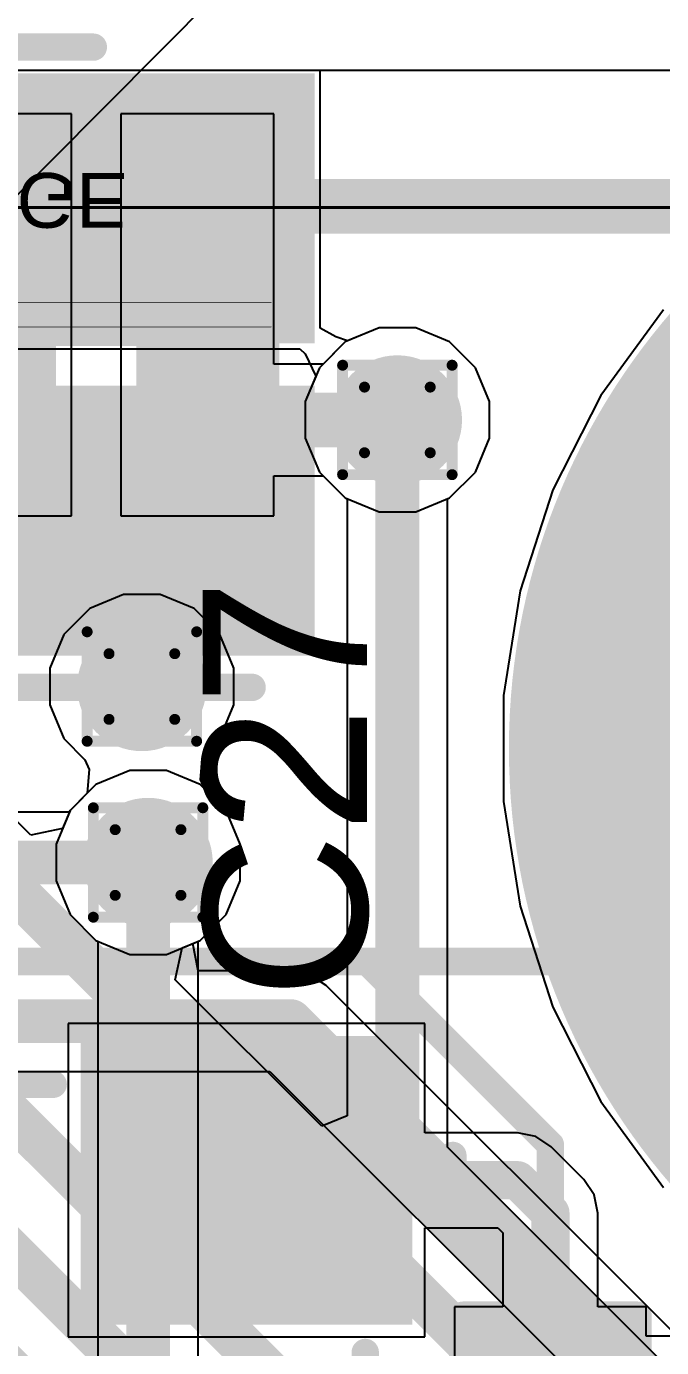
# Model space of a CAD drawing. Header units: inches. Extents: x -6 to 5433, y -4 to 5447.
# Drawn here: x 57.22 to 60.17, y 28.2 to 34.34 of the extents above; entities that cross this region are included whole.
import ezdxf

# ---------------------------------------------------------------- set-up
doc = ezdxf.new("R2010")
doc.units = ezdxf.units.IN
for name, color, linetype in [('Bottom Layer', 5, 'Continuous'), ('Bottom Overlay', 54, 'Continuous'), ('Bottom Paste', 16, 'Continuous'), ('Bottom Solder', 6, 'Continuous'), ('Dimensions', 6, 'Continuous'), ('Drill Drawing', 1, 'Continuous'), ('Ground', 16, 'Continuous'), ('Mechanical 4', 56, 'Continuous'), ('Multi-Layer', 9, 'Continuous'), ('Power', 76, 'Continuous'), ('Top Layer', 1, 'Continuous'), ('Top Overlay', 2, 'Continuous'), ('Top Paste', 8, 'Continuous'), ('Top Solder', 216, 'Continuous'), ('Via Holes', 16, 'Continuous')]:
    doc.layers.add(name, color=color, linetype=linetype)
doc.styles.add('Arial', font='', dxfattribs={"height": 0.2})
doc.styles.get('Arial').set_extended_font_data('Arial')

# ---------------------------------------------------------------- blocks, each defined once
blk = doc.blocks.new('MCSJK_7U_12_00_10_10_80_B_10_37')
at = {"layer": 'Top Layer'}
for points in [[(-1.8, 1.45), (-0.4, 1.45), (-0.4, 0.25), (-1.8, 0.25)], [(0.4, 1.45), (1.8, 1.45), (1.8, 0.25), (0.4, 0.25)], [(-1.8, -0.25), (-0.4, -0.25), (-0.4, -1.45), (-1.8, -1.45)], [(0.4, -0.25), (1.8, -0.25), (1.8, -1.45), (0.4, -1.45)]]:
    blk.add_hatch(color=1, dxfattribs=at).paths.add_polyline_path(points)
at = {"layer": 'Top Paste'}
for points in [[(-1.8, 1.45), (-0.4, 1.45), (-0.4, 0.25), (-1.8, 0.25)], [(0.4, 1.45), (1.8, 1.45), (1.8, 0.25), (0.4, 0.25)], [(-1.8, -0.25), (-0.4, -0.25), (-0.4, -1.45), (-1.8, -1.45)], [(0.4, -0.25), (1.8, -0.25), (1.8, -1.45), (0.4, -1.45)]]:
    blk.add_hatch(color=8, dxfattribs=at).paths.add_polyline_path(points)
at = {"layer": 'Top Solder'}
for points in [[(-1.87, 1.52), (-0.33, 1.52), (-0.33, 0.18), (-1.87, 0.18)], [(0.33, 1.52), (1.87, 1.52), (1.87, 0.18), (0.33, 0.18)], [(-1.87, -0.18), (-0.33, -0.18), (-0.33, -1.52), (-1.87, -1.52)], [(0.33, -0.18), (1.87, -0.18), (1.87, -1.52), (0.33, -1.52)]]:
    blk.add_hatch(color=216, dxfattribs=at).paths.add_polyline_path(points)
at = {"layer": 'Top Overlay'}
for points in [[(0.2032, 1.2954, 0.127, 0.127, 0), (-0.2032, 1.2954, 0.127, 0.127, 0)], [(-1.651, 0.1016, 0.127, 0.127, 0), (-1.651, -0.0508, 0.127, 0.127, 0)], [(1.651, 0.1016, 0.127, 0.127, 0), (1.651, -0.0508, 0.127, 0.127, 0)], [(-1.9304, -0.8382, 0.127, 0.127, 0), (-2.0574, -0.7112, 0.127, 0.127, 0)], [(-2.0574, -0.7112, 0.127, 0.127, 0), (-2.0574, -0.9652, 0.127, 0.127, 0)], [(-1.9304, -0.8382, 0.127, 0.127, 0), (-2.0574, -0.9652, 0.127, 0.127, 0)], [(0.2032, -1.2954, 0.127, 0.127, 0), (-0.2032, -1.2954, 0.127, 0.127, 0)]]:
    blk.add_lwpolyline(points, format="xyseb", dxfattribs=at)
for points in [[(-0.2349, 1.2954, 0.0635, 0.0635, 1), (-0.1714, 1.2954, 0.0635, 0.0635, 1)], [(0.1714, 1.2954, 0.0635, 0.0635, 1), (0.2349, 1.2954, 0.0635, 0.0635, 1)], [(-1.6827, 0.1016, 0.0635, 0.0635, 1), (-1.6193, 0.1016, 0.0635, 0.0635, 1)], [(1.6193, 0.1016, 0.0635, 0.0635, 1), (1.6827, 0.1016, 0.0635, 0.0635, 1)], [(-1.6827, -0.0508, 0.0635, 0.0635, 1), (-1.6193, -0.0508, 0.0635, 0.0635, 1)], [(1.6193, -0.0508, 0.0635, 0.0635, 1), (1.6827, -0.0508, 0.0635, 0.0635, 1)], [(-2.0892, -0.7112, 0.0635, 0.0635, 1), (-2.0257, -0.7112, 0.0635, 0.0635, 1)], [(-2.0892, -0.7112, 0.0635, 0.0635, 1), (-2.0257, -0.7112, 0.0635, 0.0635, 1)], [(-1.9622, -0.8382, 0.0635, 0.0635, 1), (-1.8986, -0.8382, 0.0635, 0.0635, 1)], [(-1.9622, -0.8382, 0.0635, 0.0635, 1), (-1.8986, -0.8382, 0.0635, 0.0635, 1)], [(-2.0892, -0.9652, 0.0635, 0.0635, 1), (-2.0257, -0.9652, 0.0635, 0.0635, 1)], [(-2.0892, -0.9652, 0.0635, 0.0635, 1), (-2.0257, -0.9652, 0.0635, 0.0635, 1)], [(-0.2349, -1.2954, 0.0635, 0.0635, 1), (-0.1714, -1.2954, 0.0635, 0.0635, 1)], [(0.1714, -1.2954, 0.0635, 0.0635, 1), (0.2349, -1.2954, 0.0635, 0.0635, 1)]]:
    blk.add_lwpolyline(points, format="xyseb", close=True, dxfattribs=at)
blk = doc.blocks.new('TL3340AF160QG_B_50')
at = {"layer": 'Bottom Solder'}
blk.add_line((-1.6778, -1.9528), (-5410.5359, -5449.3121), dxfattribs=at)
blk = doc.blocks.new('EVQ_P7J01P_B_51')
at = {"layer": 'Bottom Layer'}
for points in [[(-2.5, 1.25), (-1.1, 1.25), (-1.1, 0.2), (-2.5, 0.2)], [(1.1, 1.25), (2.5, 1.25), (2.5, 0.2), (1.1, 0.2)], [(-2.5, -0.2), (-1.1, -0.2), (-1.1, -1.25), (-2.5, -1.25)], [(1.1, -0.2), (2.5, -0.2), (2.5, -1.25), (1.1, -1.25)]]:
    blk.add_hatch(color=5, dxfattribs=at).paths.add_polyline_path(points)
at = {"layer": 'Bottom Paste'}
for points in [[(-2.5, 1.25), (-1.1, 1.25), (-1.1, 0.2), (-2.5, 0.2)], [(1.1, 1.25), (2.5, 1.25), (2.5, 0.2), (1.1, 0.2)], [(-2.5, -0.2), (-1.1, -0.2), (-1.1, -1.25), (-2.5, -1.25)], [(1.1, -0.2), (2.5, -0.2), (2.5, -1.25), (1.1, -1.25)]]:
    blk.add_hatch(color=16, dxfattribs=at).paths.add_polyline_path(points)
at = {"layer": 'Bottom Solder'}
for points in [[(-2.6016, 1.3516), (-0.9984, 1.3516), (-0.9984, 0.0984), (-2.6016, 0.0984)], [(0.9984, 1.3516), (2.6016, 1.3516), (2.6016, 0.0984), (0.9984, 0.0984)], [(-2.6016, -0.0984), (-0.9984, -0.0984), (-0.9984, -1.3516), (-2.6016, -1.3516)], [(0.9984, -0.0984), (2.6016, -0.0984), (2.6016, -1.3516), (0.9984, -1.3516)]]:
    blk.add_hatch(color=6, dxfattribs=at).paths.add_polyline_path(points)
at = {"layer": 'Bottom Overlay'}
for points in [[(-1.6002, 1.4732, 0.127, 0.127, 0), (1.5748, 1.4732, 0.127, 0.127, 0)], [(-0.8382, 0.9652, 0.127, 0.127, 0), (-0.8382, 1.1938, 0.127, 0.127, 0)], [(-0.8382, 0.9652, 0.127, 0.127, 0), (-0.6858, 0.8128, 0.127, 0.127, 0)], [(-0.6858, 0.8128, 0.127, 0.127, 0), (-0.3302, 0.8128, 0.127, 0.127, 0)], [(-2.3368, -1.4986, 0.127, 0.127, 0), (2.3114, -1.4986, 0.127, 0.127, 0)]]:
    blk.add_lwpolyline(points, format="xyseb", dxfattribs=at)
for points in [[(-1.632, 1.4732, 0.0635, 0.0635, 1), (-1.5684, 1.4732, 0.0635, 0.0635, 1)], [(1.5431, 1.4732, 0.0635, 0.0635, 1), (1.6065, 1.4732, 0.0635, 0.0635, 1)], [(-0.87, 1.1938, 0.0635, 0.0635, 1), (-0.8065, 1.1938, 0.0635, 0.0635, 1)], [(-0.87, 0.9652, 0.0635, 0.0635, 1), (-0.8065, 0.9652, 0.0635, 0.0635, 1)], [(-0.87, 0.9652, 0.0635, 0.0635, 1), (-0.8065, 0.9652, 0.0635, 0.0635, 1)], [(-0.7176, 0.8128, 0.0635, 0.0635, 1), (-0.654, 0.8128, 0.0635, 0.0635, 1)], [(-0.7176, 0.8128, 0.0635, 0.0635, 1), (-0.654, 0.8128, 0.0635, 0.0635, 1)], [(-0.3619, 0.8128, 0.0635, 0.0635, 1), (-0.2984, 0.8128, 0.0635, 0.0635, 1)], [(-2.3685, -1.4986, 0.0635, 0.0635, 1), (-2.3051, -1.4986, 0.0635, 0.0635, 1)], [(2.2797, -1.4986, 0.0635, 0.0635, 1), (2.3432, -1.4986, 0.0635, 0.0635, 1)]]:
    blk.add_lwpolyline(points, format="xyseb", close=True, dxfattribs=at)
at = {"layer": 'Bottom Overlay', "style": 'Arial', "text_generation_flag": 2}
blk.add_text('PCB EDGE', height=0.254, rotation=180, dxfattribs=at).set_placement((-0.1016, 0.889))
blk = doc.blocks.new('R___0402_88')
at = {"layer": 'Top Layer'}
for points in [[(-0.6985, -0.3175), (-0.6985, 0.3175), (-0.2413, 0.3175), (-0.2413, -0.3175)], [(0.2413, -0.3175), (0.2413, 0.3175), (0.6985, 0.3175), (0.6985, -0.3175)]]:
    blk.add_hatch(color=1, dxfattribs=at).paths.add_polyline_path(points)
at = {"layer": 'Top Paste'}
for points in [[(-0.6985, -0.3175), (-0.6985, 0.3175), (-0.2413, 0.3175), (-0.2413, -0.3175)], [(0.2413, -0.3175), (0.2413, 0.3175), (0.6985, 0.3175), (0.6985, -0.3175)]]:
    blk.add_hatch(color=8, dxfattribs=at).paths.add_polyline_path(points)
at = {"layer": 'Top Solder'}
for points in [[(-0.7535, -0.3725), (-0.7535, 0.3725), (-0.1863, 0.3725), (-0.1863, -0.3725)], [(0.1863, -0.3725), (0.1863, 0.3725), (0.7535, 0.3725), (0.7535, -0.3725)]]:
    blk.add_hatch(color=216, dxfattribs=at).paths.add_polyline_path(points)
at = {"layer": 'Top Overlay'}
for points in [[(-0.7874, -0.4064, 0.127, 0.127, 0), (-0.7874, 0.4064, 0.127, 0.127, 0)], [(-0.7874, 0.4064, 0.127, 0.127, 0), (0.7874, 0.4064, 0.127, 0.127, 0)], [(0.7874, -0.4064, 0.127, 0.127, 0), (0.7874, 0.4064, 0.127, 0.127, 0)], [(-0.7874, -0.4064, 0.127, 0.127, 0), (0.7874, -0.4064, 0.127, 0.127, 0)], [(-0.8128, -0.4318, 0.00323, 0.00323, 0), (0.8128, -0.4318, 0.00323, 0.00323, 0)]]:
    blk.add_lwpolyline(points, format="xyseb", dxfattribs=at)
for points in [[(-0.8191, 0.4064, 0.0635, 0.0635, 1), (-0.7556, 0.4064, 0.0635, 0.0635, 1)], [(-0.8191, 0.4064, 0.0635, 0.0635, 1), (-0.7556, 0.4064, 0.0635, 0.0635, 1)], [(0.7556, 0.4064, 0.0635, 0.0635, 1), (0.8191, 0.4064, 0.0635, 0.0635, 1)], [(0.7556, 0.4064, 0.0635, 0.0635, 1), (0.8191, 0.4064, 0.0635, 0.0635, 1)], [(-0.8191, -0.4064, 0.0635, 0.0635, 1), (-0.7556, -0.4064, 0.0635, 0.0635, 1)], [(-0.8191, -0.4064, 0.0635, 0.0635, 1), (-0.7556, -0.4064, 0.0635, 0.0635, 1)], [(0.7556, -0.4064, 0.0635, 0.0635, 1), (0.8191, -0.4064, 0.0635, 0.0635, 1)], [(0.7556, -0.4064, 0.0635, 0.0635, 1), (0.8191, -0.4064, 0.0635, 0.0635, 1)], [(-0.8136, -0.4318, 0.00161, 0.00161, 1), (-0.812, -0.4318, 0.00161, 0.00161, 1)], [(0.812, -0.4318, 0.00161, 0.00161, 1), (0.8136, -0.4318, 0.00161, 0.00161, 1)]]:
    blk.add_lwpolyline(points, format="xyseb", close=True, dxfattribs=at)
blk = doc.blocks.new('R___0402_89')
at = {"layer": 'Top Layer'}
for points in [[(-0.6985, -0.3175), (-0.6985, 0.3175), (-0.2413, 0.3175), (-0.2413, -0.3175)], [(0.2413, -0.3175), (0.2413, 0.3175), (0.6985, 0.3175), (0.6985, -0.3175)]]:
    blk.add_hatch(color=1, dxfattribs=at).paths.add_polyline_path(points)
at = {"layer": 'Top Paste'}
for points in [[(-0.6985, -0.3175), (-0.6985, 0.3175), (-0.2413, 0.3175), (-0.2413, -0.3175)], [(0.2413, -0.3175), (0.2413, 0.3175), (0.6985, 0.3175), (0.6985, -0.3175)]]:
    blk.add_hatch(color=8, dxfattribs=at).paths.add_polyline_path(points)
at = {"layer": 'Top Solder'}
for points in [[(-0.7535, -0.3725), (-0.7535, 0.3725), (-0.1863, 0.3725), (-0.1863, -0.3725)], [(0.1863, -0.3725), (0.1863, 0.3725), (0.7535, 0.3725), (0.7535, -0.3725)]]:
    blk.add_hatch(color=216, dxfattribs=at).paths.add_polyline_path(points)
at = {"layer": 'Top Overlay'}
for points in [[(-0.7874, 0.4064, 0.127, 0.127, 0), (-0.7874, -0.4064, 0.127, 0.127, 0)], [(0.7874, 0.4064, 0.127, 0.127, 0), (-0.7874, 0.4064, 0.127, 0.127, 0)], [(0.7874, 0.4064, 0.127, 0.127, 0), (0.7874, -0.4064, 0.127, 0.127, 0)], [(0.7874, -0.4064, 0.127, 0.127, 0), (-0.7874, -0.4064, 0.127, 0.127, 0)], [(0.8128, -0.4318, 0.00323, 0.00323, 0), (-0.8128, -0.4318, 0.00323, 0.00323, 0)]]:
    blk.add_lwpolyline(points, format="xyseb", dxfattribs=at)
for points in [[(-0.8191, 0.4064, 0.0635, 0.0635, 1), (-0.7556, 0.4064, 0.0635, 0.0635, 1)], [(-0.8191, 0.4064, 0.0635, 0.0635, 1), (-0.7556, 0.4064, 0.0635, 0.0635, 1)], [(0.7556, 0.4064, 0.0635, 0.0635, 1), (0.8191, 0.4064, 0.0635, 0.0635, 1)], [(0.7556, 0.4064, 0.0635, 0.0635, 1), (0.8191, 0.4064, 0.0635, 0.0635, 1)], [(-0.8191, -0.4064, 0.0635, 0.0635, 1), (-0.7556, -0.4064, 0.0635, 0.0635, 1)], [(-0.8191, -0.4064, 0.0635, 0.0635, 1), (-0.7556, -0.4064, 0.0635, 0.0635, 1)], [(0.7556, -0.4064, 0.0635, 0.0635, 1), (0.8191, -0.4064, 0.0635, 0.0635, 1)], [(0.7556, -0.4064, 0.0635, 0.0635, 1), (0.8191, -0.4064, 0.0635, 0.0635, 1)], [(-0.8136, -0.4318, 0.00161, 0.00161, 1), (-0.812, -0.4318, 0.00161, 0.00161, 1)], [(0.812, -0.4318, 0.00161, 0.00161, 1), (0.8136, -0.4318, 0.00161, 0.00161, 1)]]:
    blk.add_lwpolyline(points, format="xyseb", close=True, dxfattribs=at)
blk = doc.blocks.new('S______150')
at = {"layer": 'Bottom Layer'}
h = blk.add_hatch(color=5, dxfattribs=at)
edge = h.paths.add_edge_path()
edge.add_arc((0, 0), 3, 0, 360)
at = {"layer": 'Bottom Solder'}
h = blk.add_hatch(color=6, dxfattribs=at)
edge = h.paths.add_edge_path()
edge.add_arc((0, 0), 3.1016, 0, 360)
at = {"layer": 'Ground'}
h = blk.add_hatch(color=16, dxfattribs=at)
edge = h.paths.add_edge_path()
edge.add_arc((0, 0), 3, 0, 360)
at = {"layer": 'Multi-Layer'}
h = blk.add_hatch(color=9, dxfattribs=at)
edge = h.paths.add_edge_path()
edge.add_arc((0, 0), 3, 0, 360)
at = {"layer": 'Power'}
h = blk.add_hatch(color=76, dxfattribs=at)
edge = h.paths.add_edge_path()
edge.add_arc((0, 0), 3, 0, 360)
at = {"layer": 'Top Layer'}
h = blk.add_hatch(color=1, dxfattribs=at)
edge = h.paths.add_edge_path()
edge.add_arc((0, 0), 3, 0, 360)
at = {"layer": 'Top Solder'}
h = blk.add_hatch(color=216, dxfattribs=at)
edge = h.paths.add_edge_path()
edge.add_arc((0, 0), 3.1016, 0, 360)
blk = doc.blocks.new('C___0402_204')
at = {"layer": 'Top Layer'}
for points in [[(-0.6985, -0.3175), (-0.6985, 0.3175), (-0.2413, 0.3175), (-0.2413, -0.3175)], [(0.2413, -0.3175), (0.2413, 0.3175), (0.6985, 0.3175), (0.6985, -0.3175)]]:
    blk.add_hatch(color=1, dxfattribs=at).paths.add_polyline_path(points)
at = {"layer": 'Top Paste'}
for points in [[(-0.6985, -0.3175), (-0.6985, 0.3175), (-0.2413, 0.3175), (-0.2413, -0.3175)], [(0.2413, -0.3175), (0.2413, 0.3175), (0.6985, 0.3175), (0.6985, -0.3175)]]:
    blk.add_hatch(color=8, dxfattribs=at).paths.add_polyline_path(points)
at = {"layer": 'Top Solder'}
for points in [[(-0.7585, -0.3775), (-0.7585, 0.3775), (-0.1813, 0.3775), (-0.1813, -0.3775)], [(0.1813, -0.3775), (0.1813, 0.3775), (0.7585, 0.3775), (0.7585, -0.3775)]]:
    blk.add_hatch(color=216, dxfattribs=at).paths.add_polyline_path(points)
at = {"layer": 'Top Overlay'}
for points in [[(-0.2794, 0.4064, 0.127, 0.127, 0), (-0.7874, 0.4064, 0.127, 0.127, 0)], [(-0.7874, -0.4064, 0.127, 0.127, 0), (-0.7874, 0.4064, 0.127, 0.127, 0)], [(0.7874, 0.4064, 0.127, 0.127, 0), (0.2794, 0.4064, 0.127, 0.127, 0)], [(0.7874, -0.4064, 0.127, 0.127, 0), (0.7874, 0.4064, 0.127, 0.127, 0)], [(-0.2794, -0.4064, 0.127, 0.127, 0), (-0.7874, -0.4064, 0.127, 0.127, 0)], [(0.7874, -0.4064, 0.127, 0.127, 0), (0.2794, -0.4064, 0.127, 0.127, 0)]]:
    blk.add_lwpolyline(points, format="xyseb", dxfattribs=at)
for points in [[(-0.8191, 0.4064, 0.0635, 0.0635, 1), (-0.7556, 0.4064, 0.0635, 0.0635, 1)], [(-0.8191, 0.4064, 0.0635, 0.0635, 1), (-0.7556, 0.4064, 0.0635, 0.0635, 1)], [(-0.3111, 0.4064, 0.0635, 0.0635, 1), (-0.2477, 0.4064, 0.0635, 0.0635, 1)], [(0.2477, 0.4064, 0.0635, 0.0635, 1), (0.3111, 0.4064, 0.0635, 0.0635, 1)], [(0.7556, 0.4064, 0.0635, 0.0635, 1), (0.8191, 0.4064, 0.0635, 0.0635, 1)], [(0.7556, 0.4064, 0.0635, 0.0635, 1), (0.8191, 0.4064, 0.0635, 0.0635, 1)], [(-0.8191, -0.4064, 0.0635, 0.0635, 1), (-0.7556, -0.4064, 0.0635, 0.0635, 1)], [(-0.8191, -0.4064, 0.0635, 0.0635, 1), (-0.7556, -0.4064, 0.0635, 0.0635, 1)], [(-0.3111, -0.4064, 0.0635, 0.0635, 1), (-0.2477, -0.4064, 0.0635, 0.0635, 1)], [(0.2477, -0.4064, 0.0635, 0.0635, 1), (0.3111, -0.4064, 0.0635, 0.0635, 1)], [(0.7556, -0.4064, 0.0635, 0.0635, 1), (0.8191, -0.4064, 0.0635, 0.0635, 1)], [(0.7556, -0.4064, 0.0635, 0.0635, 1), (0.8191, -0.4064, 0.0635, 0.0635, 1)]]:
    blk.add_lwpolyline(points, format="xyseb", close=True, dxfattribs=at)

msp = doc.modelspace()

# ---------------------------------------------------------------- hatches: boundary and pattern name
at = {"layer": 'Bottom Layer'}
h = msp.add_hatch(color=5, dxfattribs=at)
edge = h.paths.add_edge_path()
edge.add_arc((58.9415, 32.5088), 0.3, 0, 360)
h = msp.add_hatch(color=5, dxfattribs=at)
edge = h.paths.add_edge_path()
edge.add_arc((57.7562, 31.2714), 0.3, 0, 360)
h = msp.add_hatch(color=5, dxfattribs=at)
edge = h.paths.add_edge_path()
edge.add_arc((57.785, 30.4546), 0.3, 0, 360)
at = {"layer": 'Ground'}
h = msp.add_hatch(color=16, dxfattribs=at)
edge = h.paths.add_edge_path()
edge.add_arc((58.9415, 32.5088), 0.3, 0, 360)
h = msp.add_hatch(color=16, dxfattribs=at)
edge = h.paths.add_edge_path()
edge.add_arc((57.7562, 31.2714), 0.3, 0, 360)
h = msp.add_hatch(color=16, dxfattribs=at)
edge = h.paths.add_edge_path()
edge.add_arc((57.785, 30.4546), 0.3, 0, 360)
at = {"layer": 'Power'}
h = msp.add_hatch(color=76, dxfattribs=at)
edge = h.paths.add_edge_path()
edge.add_arc((58.9415, 32.5088), 0.3, 0, 360)
h = msp.add_hatch(color=76, dxfattribs=at)
edge = h.paths.add_edge_path()
edge.add_arc((57.7562, 31.2714), 0.3, 0, 360)
h = msp.add_hatch(color=76, dxfattribs=at)
edge = h.paths.add_edge_path()
edge.add_arc((57.785, 30.4546), 0.3, 0, 360)
at = {"layer": 'Top Layer'}
h = msp.add_hatch(color=1, dxfattribs=at)
edge = h.paths.add_edge_path()
edge.add_arc((58.9415, 32.5088), 0.3, 0, 360)
h = msp.add_hatch(color=1, dxfattribs=at)
edge = h.paths.add_edge_path()
edge.add_arc((57.7562, 31.2714), 0.3, 0, 360)
h = msp.add_hatch(color=1, dxfattribs=at)
edge = h.paths.add_edge_path()
edge.add_arc((57.785, 30.4546), 0.3, 0, 360)
at = {"layer": 'Via Holes'}
h = msp.add_hatch(color=7, dxfattribs=at)
edge = h.paths.add_edge_path()
edge.add_arc((58.9415, 32.5088), 0.15, 0, 360)
h = msp.add_hatch(color=7, dxfattribs=at)
edge = h.paths.add_edge_path()
edge.add_arc((57.7562, 31.2714), 0.15, 0, 360)
h = msp.add_hatch(color=7, dxfattribs=at)
edge = h.paths.add_edge_path()
edge.add_arc((57.785, 30.4546), 0.15, 0, 360)

# ---------------------------------------------------------------- linework, layer by layer
at = {"layer": 'Bottom Layer'}
for p, q in [((58.5832, 32.934), (58.5832, 34.1324)), ((58.5832, 34.1324), (66.1007, 34.1324)), ((58.6561, 32.8944), (58.5832, 32.934)), ((58.8566, 32.9358), (58.7102, 32.8752)), ((59.0264, 32.9358), (58.8566, 32.9358)), ((59.1834, 32.8708), (59.0264, 32.9358)), ((58.7102, 32.8752), (58.6561, 32.8944)), ((59.3035, 32.7507), (59.1834, 32.8708)), ((56.9292, 32.839), (58.4891, 32.839)), ((58.4891, 32.839), (58.5134, 32.8152)), ((58.5134, 32.8152), (58.5635, 32.712)), ((59.3685, 32.5937), (59.3035, 32.7507)), ((58.5635, 32.712), (58.5145, 32.5937)), ((58.5145, 32.5937), (58.5145, 32.4239)), ((59.3685, 32.4239), (59.3685, 32.5937)), ((58.5145, 32.4239), (58.5795, 32.2669)), ((59.3035, 32.2669), (59.3685, 32.4239)), ((58.5795, 32.2669), (58.6996, 32.1468)), ((59.1834, 32.1468), (59.3035, 32.2669)), ((58.6996, 32.1468), (58.8566, 32.0818)), ((59.0264, 32.0818), (59.1834, 32.1468)), ((58.8566, 32.0818), (59.0264, 32.0818)), ((57.7001, 30.8816), (57.5431, 30.8166)), ((57.8699, 30.8816), (57.7001, 30.8816)), ((58.0269, 30.8166), (57.8699, 30.8816)), ((57.5431, 30.8166), (57.423, 30.6965)), ((58.147, 30.6965), (58.0269, 30.8166)), ((57.4194, 30.6877), (51.7165, 30.6877)), ((57.423, 30.6965), (57.4194, 30.6877)), ((58.212, 30.5395), (58.147, 30.6965)), ((58.212, 30.3697), (58.212, 30.5395)), ((58.147, 30.2127), (58.212, 30.3697)), ((58.0269, 30.0926), (58.147, 30.2127)), ((57.9924, 30.0783), (58.0269, 30.0926)), ((58.0177, 29.9513), (57.9924, 30.0783)), ((58.4464, 29.9513), (58.0177, 29.9513)), ((58.5356, 29.9336), (58.4464, 29.9513)), ((58.6112, 29.8831), (58.5356, 29.9336)), ((62.0163, 26.478), (58.6112, 29.8831)), ((53.0071, 29.4852), (58.3499, 29.4852)), ((58.3499, 29.4852), (59.7151, 28.1199))]:
    msp.add_line(p, q, dxfattribs=at)
for points in [[(55.6596, 33.495, 0.254, 0.254, 0), (57.7522, 33.495, 0.254, 0.254, 0)], [(57.7522, 33.495, 0.254, 0.254, 0), (57.7562, 33.491, 0.254, 0.254, 0)], [(57.7562, 31.2714, 0.508, 0.508, 0), (57.7562, 32.041, 0.508, 0.508, 0)], [(51.6199, 30.4546, 0.2032, 0.2032, 0), (57.785, 30.4546, 0.2032, 0.2032, 0)], [(49.6377, 29.7183, 0.2032, 0.2032, 0), (58.4464, 29.7183, 0.2032, 0.2032, 0)], [(58.4464, 29.7183, 0.2032, 0.2032, 0), (63.7406, 24.4241, 0.2032, 0.2032, 0)]]:
    msp.add_lwpolyline(points, format="xyseb", dxfattribs=at)
for points in [[(57.6887, 33.495, 0.127, 0.127, 1), (57.8157, 33.495, 0.127, 0.127, 1)], [(57.6887, 33.495, 0.127, 0.127, 1), (57.8157, 33.495, 0.127, 0.127, 1)], [(57.6927, 33.491, 0.127, 0.127, 1), (57.8197, 33.491, 0.127, 0.127, 1)], [(57.6292, 32.041, 0.254, 0.254, 1), (57.8832, 32.041, 0.254, 0.254, 1)], [(57.6292, 31.2714, 0.254, 0.254, 1), (57.8832, 31.2714, 0.254, 0.254, 1)], [(57.7342, 30.4546, 0.1016, 0.1016, 1), (57.8358, 30.4546, 0.1016, 0.1016, 1)], [(58.3956, 29.7183, 0.1016, 0.1016, 1), (58.4972, 29.7183, 0.1016, 0.1016, 1)], [(58.3956, 29.7183, 0.1016, 0.1016, 1), (58.4972, 29.7183, 0.1016, 0.1016, 1)]]:
    msp.add_lwpolyline(points, format="xyseb", close=True, dxfattribs=at)
at = {"layer": 'Dimensions'}
msp.add_lwpolyline([(32.5832, 29.995, 0.127, 0.127, 0), (61.5832, 29.995, 0.127, 0.127, 0)], format="xyseb", dxfattribs=at)
at = {"layer": 'Drill Drawing'}
for points in [[(58.6875, 32.7628, 0.0508, 0.0508, 0), (59.1955, 32.7628, 0.0508, 0.0508, 0)], [(58.6875, 32.2548, 0.0508, 0.0508, 0), (58.6875, 32.7628, 0.0508, 0.0508, 0)], [(59.1955, 32.2548, 0.0508, 0.0508, 0), (59.1955, 32.7628, 0.0508, 0.0508, 0)], [(58.7891, 32.6612, 0.0508, 0.0508, 0), (59.0939, 32.6612, 0.0508, 0.0508, 0)], [(58.7891, 32.3564, 0.0508, 0.0508, 0), (58.7891, 32.6612, 0.0508, 0.0508, 0)], [(59.0939, 32.3564, 0.0508, 0.0508, 0), (59.0939, 32.6612, 0.0508, 0.0508, 0)], [(58.7891, 32.3564, 0.0508, 0.0508, 0), (59.0939, 32.3564, 0.0508, 0.0508, 0)], [(58.6875, 32.2548, 0.0508, 0.0508, 0), (59.1955, 32.2548, 0.0508, 0.0508, 0)], [(57.5022, 31.5254, 0.0508, 0.0508, 0), (58.0102, 31.5254, 0.0508, 0.0508, 0)], [(57.5022, 31.0174, 0.0508, 0.0508, 0), (57.5022, 31.5254, 0.0508, 0.0508, 0)], [(58.0102, 31.0174, 0.0508, 0.0508, 0), (58.0102, 31.5254, 0.0508, 0.0508, 0)], [(57.6038, 31.4238, 0.0508, 0.0508, 0), (57.9086, 31.4238, 0.0508, 0.0508, 0)], [(57.6038, 31.119, 0.0508, 0.0508, 0), (57.6038, 31.4238, 0.0508, 0.0508, 0)], [(57.9086, 31.119, 0.0508, 0.0508, 0), (57.9086, 31.4238, 0.0508, 0.0508, 0)], [(57.6038, 31.119, 0.0508, 0.0508, 0), (57.9086, 31.119, 0.0508, 0.0508, 0)], [(57.5022, 31.0174, 0.0508, 0.0508, 0), (58.0102, 31.0174, 0.0508, 0.0508, 0)], [(57.531, 30.7086, 0.0508, 0.0508, 0), (58.039, 30.7086, 0.0508, 0.0508, 0)], [(57.531, 30.2006, 0.0508, 0.0508, 0), (57.531, 30.7086, 0.0508, 0.0508, 0)], [(58.039, 30.2006, 0.0508, 0.0508, 0), (58.039, 30.7086, 0.0508, 0.0508, 0)], [(57.6326, 30.607, 0.0508, 0.0508, 0), (57.9374, 30.607, 0.0508, 0.0508, 0)], [(57.6326, 30.3022, 0.0508, 0.0508, 0), (57.6326, 30.607, 0.0508, 0.0508, 0)], [(57.9374, 30.3022, 0.0508, 0.0508, 0), (57.9374, 30.607, 0.0508, 0.0508, 0)], [(57.6326, 30.3022, 0.0508, 0.0508, 0), (57.9374, 30.3022, 0.0508, 0.0508, 0)], [(57.531, 30.2006, 0.0508, 0.0508, 0), (58.039, 30.2006, 0.0508, 0.0508, 0)]]:
    msp.add_lwpolyline(points, format="xyseb", dxfattribs=at)
for points in [[(58.6748, 32.7628, 0.0254, 0.0254, 1), (58.7002, 32.7628, 0.0254, 0.0254, 1)], [(58.6748, 32.7628, 0.0254, 0.0254, 1), (58.7002, 32.7628, 0.0254, 0.0254, 1)], [(59.1828, 32.7628, 0.0254, 0.0254, 1), (59.2082, 32.7628, 0.0254, 0.0254, 1)], [(59.1828, 32.7628, 0.0254, 0.0254, 1), (59.2082, 32.7628, 0.0254, 0.0254, 1)], [(58.7764, 32.6612, 0.0254, 0.0254, 1), (58.8018, 32.6612, 0.0254, 0.0254, 1)], [(58.7764, 32.6612, 0.0254, 0.0254, 1), (58.8018, 32.6612, 0.0254, 0.0254, 1)], [(59.0812, 32.6612, 0.0254, 0.0254, 1), (59.1066, 32.6612, 0.0254, 0.0254, 1)], [(59.0812, 32.6612, 0.0254, 0.0254, 1), (59.1066, 32.6612, 0.0254, 0.0254, 1)], [(58.7764, 32.3564, 0.0254, 0.0254, 1), (58.8018, 32.3564, 0.0254, 0.0254, 1)], [(58.7764, 32.3564, 0.0254, 0.0254, 1), (58.8018, 32.3564, 0.0254, 0.0254, 1)], [(59.0812, 32.3564, 0.0254, 0.0254, 1), (59.1066, 32.3564, 0.0254, 0.0254, 1)], [(59.0812, 32.3564, 0.0254, 0.0254, 1), (59.1066, 32.3564, 0.0254, 0.0254, 1)], [(58.6748, 32.2548, 0.0254, 0.0254, 1), (58.7002, 32.2548, 0.0254, 0.0254, 1)], [(58.6748, 32.2548, 0.0254, 0.0254, 1), (58.7002, 32.2548, 0.0254, 0.0254, 1)], [(59.1828, 32.2548, 0.0254, 0.0254, 1), (59.2082, 32.2548, 0.0254, 0.0254, 1)], [(59.1828, 32.2548, 0.0254, 0.0254, 1), (59.2082, 32.2548, 0.0254, 0.0254, 1)], [(57.4895, 31.5254, 0.0254, 0.0254, 1), (57.5149, 31.5254, 0.0254, 0.0254, 1)], [(57.4895, 31.5254, 0.0254, 0.0254, 1), (57.5149, 31.5254, 0.0254, 0.0254, 1)], [(57.9975, 31.5254, 0.0254, 0.0254, 1), (58.0229, 31.5254, 0.0254, 0.0254, 1)], [(57.9975, 31.5254, 0.0254, 0.0254, 1), (58.0229, 31.5254, 0.0254, 0.0254, 1)], [(57.5911, 31.4238, 0.0254, 0.0254, 1), (57.6165, 31.4238, 0.0254, 0.0254, 1)], [(57.5911, 31.4238, 0.0254, 0.0254, 1), (57.6165, 31.4238, 0.0254, 0.0254, 1)], [(57.8959, 31.4238, 0.0254, 0.0254, 1), (57.9213, 31.4238, 0.0254, 0.0254, 1)], [(57.8959, 31.4238, 0.0254, 0.0254, 1), (57.9213, 31.4238, 0.0254, 0.0254, 1)], [(57.5911, 31.119, 0.0254, 0.0254, 1), (57.6165, 31.119, 0.0254, 0.0254, 1)], [(57.5911, 31.119, 0.0254, 0.0254, 1), (57.6165, 31.119, 0.0254, 0.0254, 1)], [(57.8959, 31.119, 0.0254, 0.0254, 1), (57.9213, 31.119, 0.0254, 0.0254, 1)], [(57.8959, 31.119, 0.0254, 0.0254, 1), (57.9213, 31.119, 0.0254, 0.0254, 1)], [(57.4895, 31.0174, 0.0254, 0.0254, 1), (57.5149, 31.0174, 0.0254, 0.0254, 1)], [(57.4895, 31.0174, 0.0254, 0.0254, 1), (57.5149, 31.0174, 0.0254, 0.0254, 1)], [(57.9975, 31.0174, 0.0254, 0.0254, 1), (58.0229, 31.0174, 0.0254, 0.0254, 1)], [(57.9975, 31.0174, 0.0254, 0.0254, 1), (58.0229, 31.0174, 0.0254, 0.0254, 1)], [(57.5183, 30.7086, 0.0254, 0.0254, 1), (57.5437, 30.7086, 0.0254, 0.0254, 1)], [(57.5183, 30.7086, 0.0254, 0.0254, 1), (57.5437, 30.7086, 0.0254, 0.0254, 1)], [(58.0263, 30.7086, 0.0254, 0.0254, 1), (58.0517, 30.7086, 0.0254, 0.0254, 1)], [(58.0263, 30.7086, 0.0254, 0.0254, 1), (58.0517, 30.7086, 0.0254, 0.0254, 1)], [(57.6199, 30.607, 0.0254, 0.0254, 1), (57.6453, 30.607, 0.0254, 0.0254, 1)], [(57.6199, 30.607, 0.0254, 0.0254, 1), (57.6453, 30.607, 0.0254, 0.0254, 1)], [(57.9247, 30.607, 0.0254, 0.0254, 1), (57.9501, 30.607, 0.0254, 0.0254, 1)], [(57.9247, 30.607, 0.0254, 0.0254, 1), (57.9501, 30.607, 0.0254, 0.0254, 1)], [(57.6199, 30.3022, 0.0254, 0.0254, 1), (57.6453, 30.3022, 0.0254, 0.0254, 1)], [(57.6199, 30.3022, 0.0254, 0.0254, 1), (57.6453, 30.3022, 0.0254, 0.0254, 1)], [(57.9247, 30.3022, 0.0254, 0.0254, 1), (57.9501, 30.3022, 0.0254, 0.0254, 1)], [(57.9247, 30.3022, 0.0254, 0.0254, 1), (57.9501, 30.3022, 0.0254, 0.0254, 1)], [(57.5183, 30.2006, 0.0254, 0.0254, 1), (57.5437, 30.2006, 0.0254, 0.0254, 1)], [(57.5183, 30.2006, 0.0254, 0.0254, 1), (57.5437, 30.2006, 0.0254, 0.0254, 1)], [(58.0263, 30.2006, 0.0254, 0.0254, 1), (58.0517, 30.2006, 0.0254, 0.0254, 1)], [(58.0263, 30.2006, 0.0254, 0.0254, 1), (58.0517, 30.2006, 0.0254, 0.0254, 1)]]:
    msp.add_lwpolyline(points, format="xyseb", close=True, dxfattribs=at)
at = {"layer": 'Ground'}
for p, q in [((16.995, 34.1324), (66.0734, 34.1324)), ((57.2407, 30.581), (53.9126, 33.909)), ((58.8566, 32.9358), (58.6996, 32.8708)), ((59.0264, 32.9358), (58.8566, 32.9358)), ((59.1834, 32.8708), (59.0264, 32.9358)), ((58.6996, 32.8708), (58.5795, 32.7507)), ((59.3035, 32.7507), (59.1834, 32.8708)), ((58.5795, 32.7507), (58.5145, 32.5937)), ((59.3685, 32.5937), (59.3035, 32.7507)), ((58.5145, 32.5937), (58.5145, 32.4239)), ((59.3685, 32.4239), (59.3685, 32.5937)), ((58.5145, 32.4239), (58.5795, 32.2669)), ((59.3035, 32.2669), (59.3685, 32.4239)), ((58.5795, 32.2669), (58.6996, 32.1468)), ((59.1834, 32.1468), (59.3035, 32.2669)), ((58.6996, 32.1468), (58.7084, 32.1432)), ((58.7084, 32.1432), (58.7084, 29.2792)), ((59.1746, 32.1432), (59.1834, 32.1468)), ((59.1746, 29.1334), (59.1746, 32.1432)), ((57.7001, 30.8816), (57.5431, 30.8166)), ((57.8699, 30.8816), (57.7001, 30.8816)), ((58.0269, 30.8166), (57.8699, 30.8816)), ((57.5431, 30.8166), (57.423, 30.6965)), ((58.147, 30.6965), (58.0269, 30.8166)), ((57.423, 30.6965), (57.3884, 30.6129)), ((58.212, 30.5395), (58.147, 30.6965)), ((57.3884, 30.6129), (57.2407, 30.581)), ((58.212, 30.3697), (58.212, 30.5395)), ((58.147, 30.2127), (58.212, 30.3697)), ((58.0269, 30.0926), (58.147, 30.2127)), ((57.9114, 29.9103), (57.9433, 30.058)), ((57.9433, 30.058), (58.0269, 30.0926)), ((58.5911, 29.2306), (57.9114, 29.9103)), ((58.7084, 29.2792), (58.5911, 29.2306)), ((60.88, 27.428), (59.1746, 29.1334))]:
    msp.add_line(p, q, dxfattribs=at)
for points in [[(53.7478, 33.7442, 0.2032, 0.2032, 0), (61.1404, 26.3516, 0.2032, 0.2032, 0)], [(53.0283, 33.4061, 0.2032, 0.2032, 0), (60.6195, 25.8149, 0.2032, 0.2032, 0)], [(58.9415, 29.0369, 0.2032, 0.2032, 0), (58.9415, 32.5088, 0.2032, 0.2032, 0)], [(53.3399, 32.4602, 0.2032, 0.2032, 0), (60.7247, 25.0754, 0.2032, 0.2032, 0)], [(53.4737, 31.7754, 0.2032, 0.2032, 0), (58.7319, 26.5172, 0.2032, 0.2032, 0)], [(58.9415, 29.0369, 0.2032, 0.2032, 0), (60.7835, 27.1949, 0.2032, 0.2032, 0)]]:
    msp.add_lwpolyline(points, format="xyseb", dxfattribs=at)
for points in [[(58.8907, 32.5088, 0.1016, 0.1016, 1), (58.9923, 32.5088, 0.1016, 0.1016, 1)], [(58.8907, 29.0369, 0.1016, 0.1016, 1), (58.9923, 29.0369, 0.1016, 0.1016, 1)], [(58.8907, 29.0369, 0.1016, 0.1016, 1), (58.9923, 29.0369, 0.1016, 0.1016, 1)]]:
    msp.add_lwpolyline(points, format="xyseb", close=True, dxfattribs=at)
at = {"layer": 'Mechanical 4'}
for points in [[(-2.5, 33.5, 0.254, 0.254, 0), (67.5, 33.5, 0.254, 0.254, 0)], [(-2.5028, 33.495, 0.0127, 0.0127, 0), (67.4972, 33.495, 0.0127, 0.0127, 0)]]:
    msp.add_lwpolyline(points, format="xyseb", dxfattribs=at)
at = {"layer": 'Power'}
for p, q in [((16.995, 34.1324), (61.7221, 34.1324)), ((60.1755, 33.0205), (59.8862, 32.6223)), ((58.8566, 32.9358), (58.6996, 32.8708)), ((59.0264, 32.9358), (58.8566, 32.9358)), ((59.1834, 32.8708), (59.0264, 32.9358)), ((58.6996, 32.8708), (58.5795, 32.7507)), ((59.3035, 32.7507), (59.1834, 32.8708)), ((58.5795, 32.7507), (58.5145, 32.5937)), ((59.3685, 32.5937), (59.3035, 32.7507)), ((58.5145, 32.5937), (58.5145, 32.4239)), ((59.3685, 32.4239), (59.3685, 32.5937)), ((59.8862, 32.6223), (59.6627, 32.1838)), ((58.5145, 32.4239), (58.5795, 32.2669)), ((59.3035, 32.2669), (59.3685, 32.4239)), ((58.5795, 32.2669), (58.6996, 32.1468)), ((59.1834, 32.1468), (59.3035, 32.2669)), ((58.6996, 32.1468), (58.8566, 32.0818)), ((59.0264, 32.0818), (59.1834, 32.1468)), ((59.6627, 32.1838), (59.5106, 31.7157)), ((58.8566, 32.0818), (59.0264, 32.0818)), ((59.5106, 31.7157), (59.4336, 31.2295)), ((57.6713, 31.6984), (57.5143, 31.6334)), ((57.8411, 31.6984), (57.6713, 31.6984)), ((57.9981, 31.6334), (57.8411, 31.6984)), ((57.5143, 31.6334), (57.3942, 31.5132)), ((58.1182, 31.5132), (57.9981, 31.6334)), ((57.3942, 31.5132), (57.3292, 31.3563)), ((58.1832, 31.3563), (58.1182, 31.5132)), ((57.3292, 31.3563), (57.3292, 31.1864)), ((58.1832, 31.1864), (58.1832, 31.3563)), ((59.4336, 31.2295), (59.4336, 30.7373)), ((57.3292, 31.1864), (57.3942, 31.0295)), ((58.1182, 31.0295), (58.1832, 31.1864)), ((57.3942, 31.0295), (57.4922, 30.9316)), ((58.0381, 30.9494), (58.1182, 31.0295)), ((57.4922, 30.9316), (57.5124, 30.886)), ((58.0289, 30.84), (58.0381, 30.9494)), ((57.5124, 30.886), (57.5031, 30.7766)), ((58.049, 30.7944), (58.0289, 30.84)), ((58.147, 30.6965), (58.049, 30.7944)), ((57.5031, 30.7766), (57.423, 30.6965)), ((59.4336, 30.7373), (59.5106, 30.2512)), ((57.423, 30.6965), (57.358, 30.5395)), ((58.212, 30.5395), (58.147, 30.6965)), ((57.358, 30.5395), (57.358, 30.3697)), ((58.212, 30.3697), (58.212, 30.5395)), ((57.358, 30.3697), (57.423, 30.2127)), ((58.147, 30.2127), (58.212, 30.3697)), ((59.5106, 30.2512), (59.6627, 29.7831)), ((57.423, 30.2127), (57.5431, 30.0926)), ((58.0269, 30.0926), (58.147, 30.2127)), ((57.5431, 30.0926), (57.5519, 30.089)), ((57.5519, 30.089), (57.5519, 27.3548)), ((58.0181, 30.089), (58.0269, 30.0926)), ((58.0181, 27.2962), (58.0181, 30.089)), ((59.6627, 29.7831), (59.8862, 29.3445)), ((59.8862, 29.3445), (60.1755, 28.9463))]:
    msp.add_line(p, q, dxfattribs=at)
msp.add_lwpolyline([(57.785, 27.1997, 0.2032, 0.2032, 0), (57.785, 30.4546, 0.2032, 0.2032, 0)], format="xyseb", dxfattribs=at)
msp.add_lwpolyline([(57.7342, 30.4546, 0.1016, 0.1016, 1), (57.8358, 30.4546, 0.1016, 0.1016, 1)], format="xyseb", close=True, dxfattribs=at)
at = {"layer": 'Top Layer'}
for p, q in [((49.282, 34.1324), (66.0734, 34.1324)), ((57.4292, 33.9301), (56.718, 33.9301)), ((57.4292, 33.0803), (57.4292, 33.9301)), ((58.369, 33.9301), (57.6578, 33.9301)), ((57.6578, 33.9301), (57.6578, 33.0411)), ((58.369, 33.0411), (58.369, 33.9301)), ((57.4292, 33.0411), (57.4292, 33.0803)), ((57.4292, 32.914), (57.4292, 33.0411)), ((57.6578, 33.0411), (57.6578, 33.0411)), ((57.6578, 33.0411), (57.6578, 32.9533)), ((58.369, 32.9533), (58.369, 33.0411)), ((58.369, 33.0411), (58.369, 33.0411)), ((57.6578, 32.9533), (57.6578, 32.9533)), ((57.6578, 32.9533), (57.6578, 32.0643)), ((58.369, 32.7678), (58.369, 32.9533)), ((58.369, 32.9533), (58.369, 32.9533)), ((58.8566, 32.9358), (58.6996, 32.8708)), ((59.0264, 32.9358), (58.8566, 32.9358)), ((59.1834, 32.8708), (59.0264, 32.9358)), ((57.4292, 32.0643), (57.4292, 32.914)), ((58.6996, 32.8708), (58.5966, 32.7678)), ((59.3035, 32.7507), (59.1834, 32.8708)), ((58.5966, 32.7678), (58.369, 32.7678)), ((59.3685, 32.5937), (59.3035, 32.7507)), ((59.3685, 32.4239), (59.3685, 32.5937)), ((59.3035, 32.2669), (59.3685, 32.4239)), ((59.1834, 32.1468), (59.3035, 32.2669)), ((58.369, 32.0643), (58.369, 32.2498)), ((58.369, 32.2498), (58.5966, 32.2498)), ((58.5966, 32.2498), (58.6996, 32.1468)), ((58.6996, 32.1468), (58.8566, 32.0818)), ((59.0264, 32.0818), (59.1834, 32.1468)), ((58.8566, 32.0818), (59.0264, 32.0818)), ((56.718, 32.0643), (57.4292, 32.0643)), ((57.6578, 32.0643), (58.369, 32.0643)), ((57.7001, 30.8816), (57.5431, 30.8166)), ((57.8699, 30.8816), (57.7001, 30.8816)), ((58.0269, 30.8166), (57.8699, 30.8816)), ((57.5431, 30.8166), (57.423, 30.6965)), ((58.147, 30.6965), (58.0269, 30.8166)), ((57.423, 30.6965), (57.358, 30.5395)), ((58.212, 30.5395), (58.147, 30.6965)), ((57.358, 30.5395), (57.358, 30.3697)), ((58.212, 30.3697), (58.212, 30.5395)), ((57.358, 30.3697), (57.423, 30.2127)), ((58.147, 30.2127), (58.212, 30.3697)), ((57.423, 30.2127), (57.5431, 30.0926)), ((58.0269, 30.0926), (58.147, 30.2127)), ((57.5431, 30.0926), (57.7001, 30.0276)), ((57.8699, 30.0276), (58.0269, 30.0926)), ((57.7001, 30.0276), (57.8699, 30.0276)), ((59.0685, 29.7066), (57.4145, 29.7066)), ((57.4145, 29.7066), (57.4145, 28.2526)), ((59.0685, 29.1997), (59.0685, 29.7066)), ((59.499, 29.1997), (59.0685, 29.1997)), ((59.5832, 29.183), (59.499, 29.1997)), ((59.6546, 29.1353), (59.5832, 29.183)), ((59.807, 28.9829), (59.6546, 29.1353)), ((59.8547, 28.9114), (59.807, 28.9829)), ((59.8715, 28.8272), (59.8547, 28.9114)), ((59.8715, 28.3915), (59.8715, 28.8272)), ((59.0685, 28.2526), (59.0685, 28.7595)), ((59.0685, 28.7595), (59.4078, 28.7595)), ((59.4078, 28.7595), (59.4312, 28.736)), ((59.4312, 28.736), (59.4312, 28.3915)), ((59.4312, 28.3915), (59.2069, 28.3915)), ((59.2069, 28.3915), (59.2069, 27.6803)), ((60.0959, 28.3915), (59.8715, 28.3915)), ((60.0959, 28.2561), (60.0959, 28.3915)), ((57.4145, 28.2526), (59.0685, 28.2526)), ((60.4154, 28.2561), (60.0959, 28.2561))]:
    msp.add_line(p, q, dxfattribs=at)
for points in [[(58.0134, 32.5088, 0.254, 0.254, 0), (58.0134, 33.4856, 0.254, 0.254, 0)], [(58.0134, 32.5088, 0.254, 0.254, 0), (58.9415, 32.5088, 0.254, 0.254, 0)], [(58.2415, 28.9796, 0.1778, 0.1778, 0), (59.499, 28.9796, 0.1778, 0.1778, 0)], [(59.499, 28.9796, 0.1778, 0.1778, 0), (59.6514, 28.8272, 0.1778, 0.1778, 0)], [(59.6514, 28.0359, 0.1778, 0.1778, 0), (59.6514, 28.8272, 0.1778, 0.1778, 0)]]:
    msp.add_lwpolyline(points, format="xyseb", dxfattribs=at)
for points in [[(57.9499, 33.4856, 0.127, 0.127, 1), (58.0769, 33.4856, 0.127, 0.127, 1)], [(57.9499, 32.5088, 0.127, 0.127, 1), (58.0769, 32.5088, 0.127, 0.127, 1)], [(57.9499, 32.5088, 0.127, 0.127, 1), (58.0769, 32.5088, 0.127, 0.127, 1)], [(58.878, 32.5088, 0.127, 0.127, 1), (59.005, 32.5088, 0.127, 0.127, 1)], [(58.197, 28.9796, 0.0889, 0.0889, 1), (58.2859, 28.9796, 0.0889, 0.0889, 1)], [(59.4545, 28.9796, 0.0889, 0.0889, 1), (59.5434, 28.9796, 0.0889, 0.0889, 1)], [(59.4545, 28.9796, 0.0889, 0.0889, 1), (59.5434, 28.9796, 0.0889, 0.0889, 1)], [(59.6069, 28.8272, 0.0889, 0.0889, 1), (59.6958, 28.8272, 0.0889, 0.0889, 1)], [(59.6069, 28.8272, 0.0889, 0.0889, 1), (59.6958, 28.8272, 0.0889, 0.0889, 1)]]:
    msp.add_lwpolyline(points, format="xyseb", close=True, dxfattribs=at)
at = {"layer": 'Top Overlay'}
for points in [[(58.8009, 29.995, 0.127, 0.127, 0), (59.6514, 29.1445, 0.127, 0.127, 0)], [(59.6514, 28.3534, 0.127, 0.127, 0), (59.6514, 29.1445, 0.127, 0.127, 0)]]:
    msp.add_lwpolyline(points, format="xyseb", dxfattribs=at)
for points in [[(58.7691, 29.995, 0.0635, 0.0635, 1), (58.8326, 29.995, 0.0635, 0.0635, 1)], [(59.6196, 29.1445, 0.0635, 0.0635, 1), (59.6831, 29.1445, 0.0635, 0.0635, 1)], [(59.6196, 29.1445, 0.0635, 0.0635, 1), (59.6831, 29.1445, 0.0635, 0.0635, 1)], [(59.6196, 28.3534, 0.0635, 0.0635, 1), (59.6831, 28.3534, 0.0635, 0.0635, 1)]]:
    msp.add_lwpolyline(points, format="xyseb", close=True, dxfattribs=at)

# ---------------------------------------------------------------- block references
for name, p, rotation in [('TL3340AF160QG_B_50', (22.3163, -1.819), 180), ('S______150', (62.5606, 30.9834), 180), ('R___0402_89', (57.5435, 32.5088), 180), ('MCSJK_7U_12_00_10_10_80_B_10_37', (57.1415, 28.1296), 180), ('C___0402_204', (59.6514, 27.566), 270)]:
    msp.add_blockref(name, p, dxfattribs=dict(rotation=rotation))
for name, p in [('EVQ_P7J01P_B_51', (55.9562, 32.766)), ('R___0402_88', (57.5435, 33.4856))]:
    msp.add_blockref(name, p)

# ---------------------------------------------------------------- texts
at = {"layer": 'Top Overlay', "style": 'Arial'}
msp.add_text('C27', height=0.762, rotation=90, dxfattribs=at).set_placement((58.8009, 29.8197))

doc.saveas('drawing.dxf')
